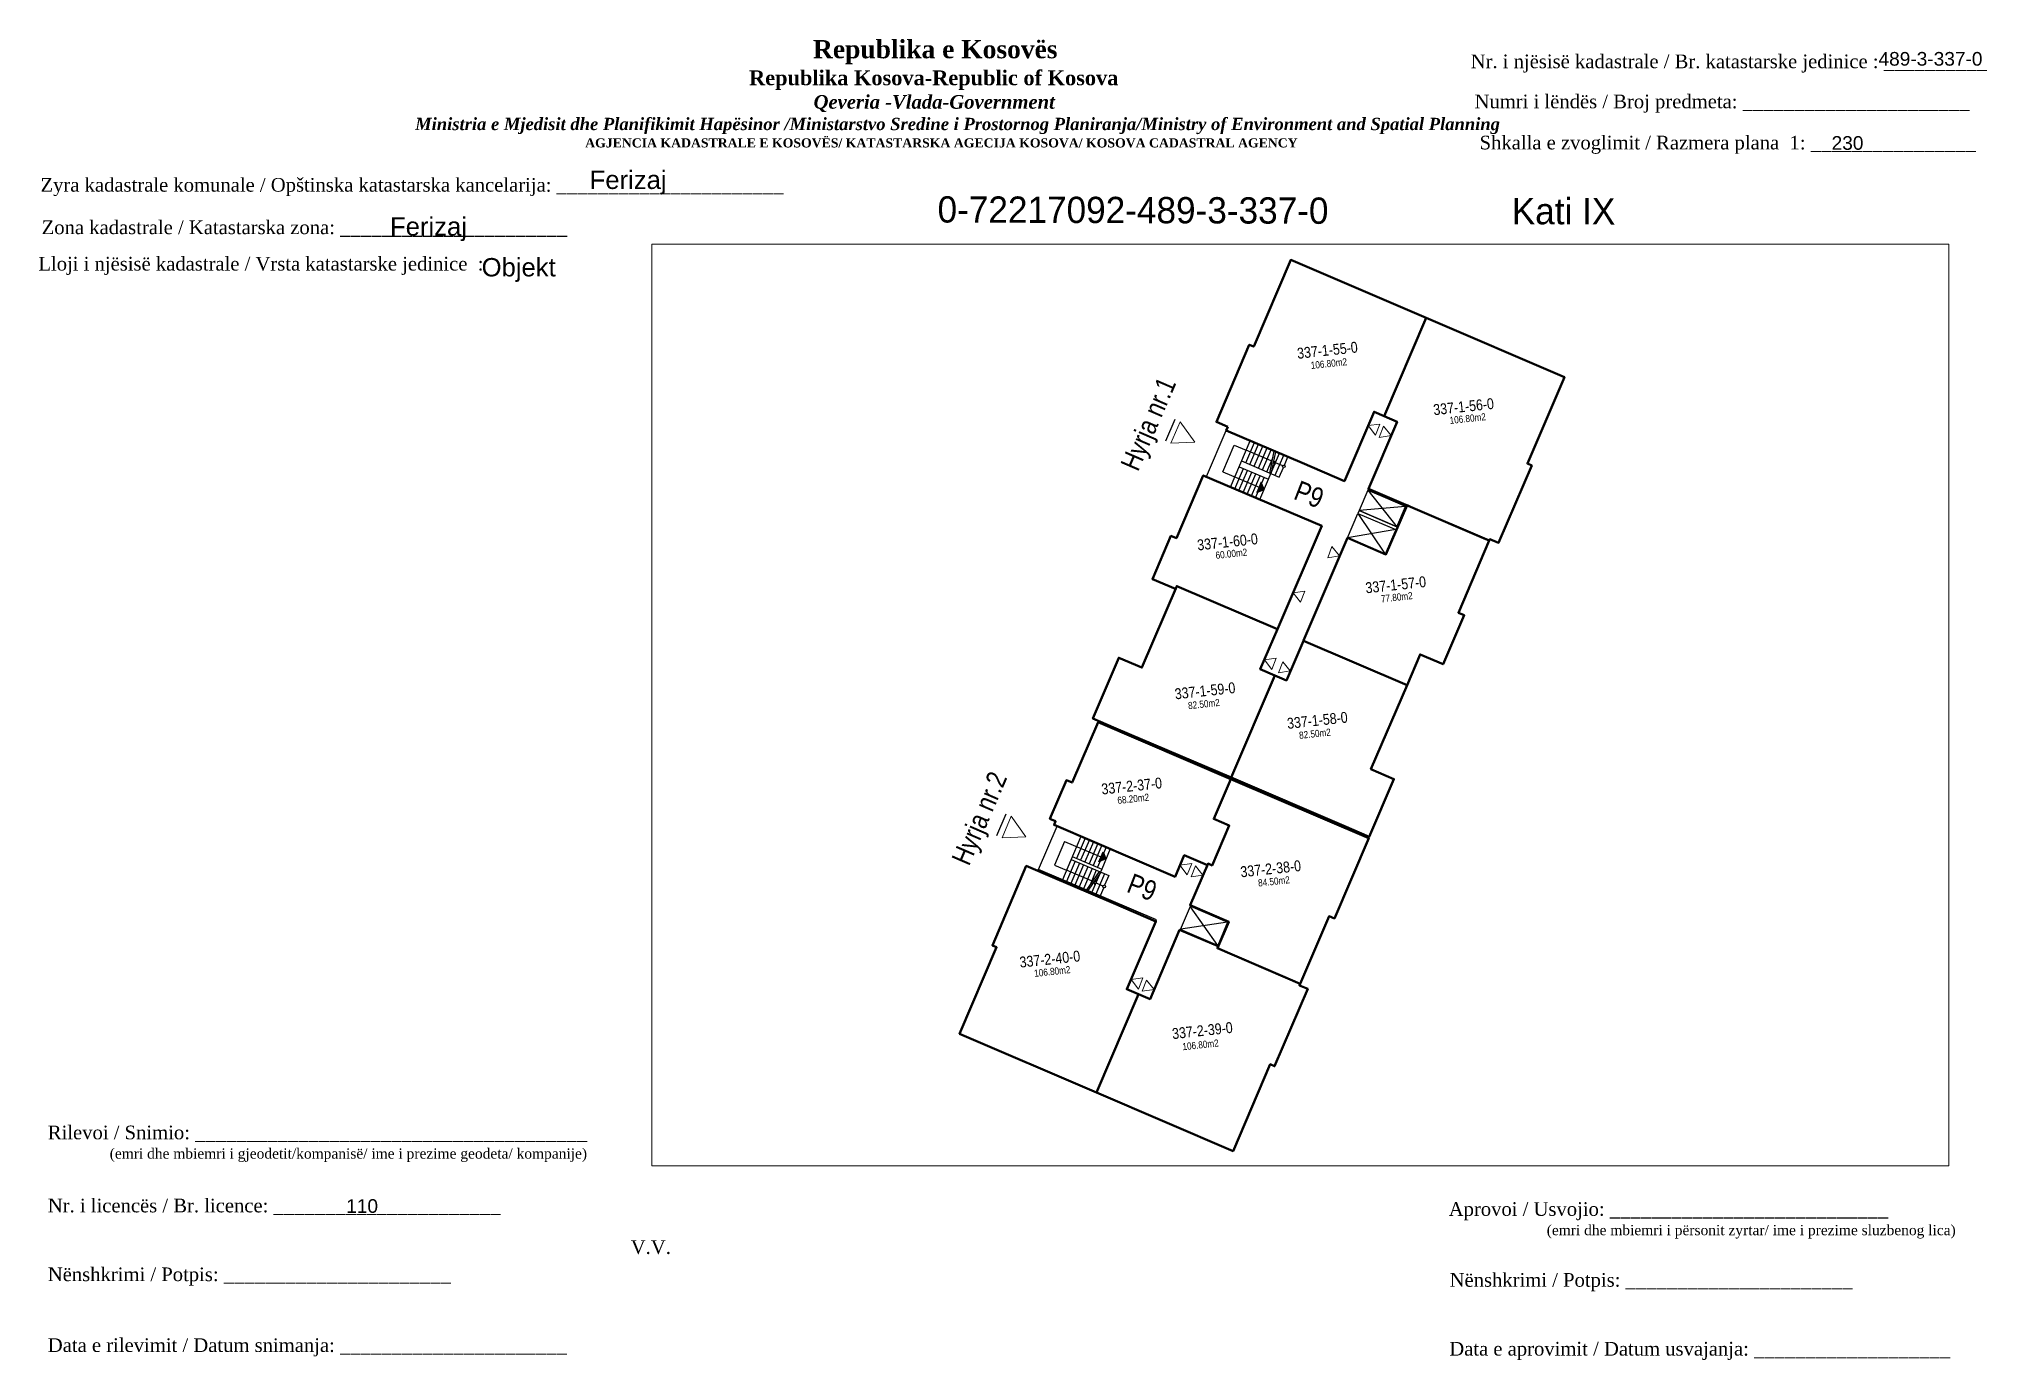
# Paper-space layout 'Kati 9' of a CAD drawing. Header units: feet, sheet in millimetres. Extents: x 2 to 288, y 2 to 196.
# The model-space entities are those that its viewports show. They can reach past a viewport. Long polylines and large blocks are cut down to what shows.
import ezdxf
from ezdxf.enums import TextEntityAlignment as Align

# ---------------------------------------------------------------- set-up
doc = ezdxf.new("R2010")
doc.units = ezdxf.units.FT
doc.header["$MEASUREMENT"] = 0
doc.layers.add('07 Kati 5', color=7, linetype='Continuous', lineweight=50)
doc.layers.add('Dyert', color=133, linetype='Continuous', lineweight=5)
doc.styles.add('Dimensionet CM', font='swissc.ttf', dxfattribs={"height": 15})

msp = doc.modelspace()

# ---------------------------------------------------------------- hatches: boundary and pattern name
at = {"layer": '07 Kati 5', "transparency": 33554687}
h = msp.add_hatch(color=0, dxfattribs=at)
h.dxf.hatch_style = 1
h.paths.add_polyline_path([(7512947.63, 4692984.96), (7512947.45, 4692985.42), (7512947.17, 4692984.77)])
h = msp.add_hatch(color=0, dxfattribs=at)
h.dxf.hatch_style = 1
h.paths.add_polyline_path([(7512937.56, 4692961.43), (7512937.1, 4692961.24), (7512937.38, 4692961.89)])

# ---------------------------------------------------------------- linework, layer by layer
for p, q in [((7512941.94, 4692989.4), (7512941.36, 4692988.02)), ((7512931.19, 4692964.28), (7512930.6, 4692962.9))]:
    msp.add_line(p, q)
at = {"color": 0, "ltscale": 10}
for p, q in [((7512945.49, 4692985.11), (7512946.75, 4692988.06)), ((7512945, 4692986.08), (7512945.73, 4692987.78)), ((7512945.73, 4692987.78), (7512946.49, 4692987.46)), ((7512946.04, 4692986.4), (7512947.91, 4692985.6)), ((7512946.2, 4692986.77), (7512948.6, 4692985.74)), ((7512934.93, 4692962.55), (7512934.28, 4692961.04)), ((7512935.97, 4692962.87), (7512934.79, 4692960.11)), ((7512934.28, 4692961.04), (7512935.05, 4692960.71)), ((7512935.34, 4692961.4), (7512937.74, 4692960.37)), ((7512935.42, 4692961.58), (7512937.29, 4692960.78))]:
    msp.add_line(p, q, dxfattribs=at)
at = {"color": 0, "lineweight": 40}
for points in [[(7512945.32, 4692988.94), (7512945.14, 4692989.02), (7512945.14, 4692989.02), (7512944.59, 4692989.25), (7512946.69, 4692994.17), (7512946.97, 4692994.05), (7512949.33, 4692999.57), (7512957.95, 4692995.88), (7512955.27, 4692989.63), (7512954.63, 4692989.9), (7512952.74, 4692985.49), (7512950.05, 4692986.64), (7512950.05, 4692986.64), (7512945.22, 4692988.71)], [(7512961.74, 4692981.8), (7512961.97, 4692981.71), (7512962.01, 4692981.8), (7512962.56, 4692981.56), (7512964.67, 4692986.48), (7512964.39, 4692986.6), (7512966.75, 4692992.11), (7512957.95, 4692995.88), (7512955.27, 4692989.63), (7512956.1, 4692989.27), (7512954.27, 4692985), (7512956.96, 4692983.85), (7512956.96, 4692983.85), (7512961.74, 4692981.8)], [(7512948.48, 4692976.06), (7512951.3, 4692982.63), (7512943.76, 4692985.85), (7512942.05, 4692981.86), (7512941.7, 4692982), (7512940.52, 4692979.25), (7512941.99, 4692978.62), (7512942.07, 4692978.8)], [(7512956.73, 4692983.95), (7512955.39, 4692980.82), (7512952.93, 4692981.87), (7512950.13, 4692975.33), (7512950.13, 4692975.32), (7512956.73, 4692972.5), (7512957.56, 4692974.45), (7512959.03, 4692973.83), (7512960.37, 4692976.95), (7512960, 4692977.11), (7512961.97, 4692981.71), (7512956.96, 4692983.85), (7512956.96, 4692983.85)], [(7512948.48, 4692976.06), (7512947.39, 4692973.51), (7512948.31, 4692973.12), (7512945.53, 4692966.61), (7512938.2, 4692969.74), (7512938.2, 4692969.74), (7512936.73, 4692970.37), (7512938.38, 4692974.24), (7512939.85, 4692973.61), (7512942.07, 4692978.8)], [(7512950.13, 4692975.32), (7512949.05, 4692972.8), (7512948.31, 4692973.12), (7512945.53, 4692966.61), (7512952.86, 4692963.47), (7512952.86, 4692963.47), (7512954.33, 4692962.84), (7512955.9, 4692966.52), (7512954.43, 4692967.15), (7512956.73, 4692972.5)], [(7512937.06, 4692970.13), (7512935.41, 4692966.29), (7512935.04, 4692966.44), (7512933.99, 4692963.99), (7512934.36, 4692963.83), (7512934.26, 4692963.6), (7512941.96, 4692960.3), (7512942.55, 4692961.67), (7512942.55, 4692961.67), (7512944.02, 4692961.04), (7512944.06, 4692961.14), (7512944.32, 4692961.02), (7512945.41, 4692963.56), (7512944.43, 4692963.98), (7512945.51, 4692966.51)], [(7512944.06, 4692961.14), (7512942.92, 4692958.48), (7512945.38, 4692957.43), (7512944.66, 4692955.75), (7512949.93, 4692953.49), (7512951.77, 4692957.79), (7512952.11, 4692957.65), (7512954.29, 4692962.75), (7512945.51, 4692966.51), (7512944.43, 4692963.98), (7512945.41, 4692963.56), (7512944.32, 4692961.02)], [(7512934.15, 4692960.28), (7512934.15, 4692960.28), (7512934.15, 4692960.28), (7512932.49, 4692960.99), (7512930.33, 4692955.93), (7512930.6, 4692955.81), (7512928.24, 4692950.3), (7512936.95, 4692946.57), (7512939.63, 4692952.82), (7512938.89, 4692953.14), (7512940.74, 4692957.46), (7512938.05, 4692958.61), (7512938.05, 4692958.61), (7512934.15, 4692960.28)], [(7512948.8, 4692953.98), (7512949.93, 4692953.49), (7512949.88, 4692953.38), (7512950.41, 4692953.16), (7512948.3, 4692948.24), (7512948.02, 4692948.36), (7512945.66, 4692942.84), (7512936.95, 4692946.57), (7512939.63, 4692952.82), (7512940.37, 4692952.51), (7512942.25, 4692956.92), (7512944.71, 4692955.87), (7512944.66, 4692955.75), (7512948.8, 4692953.98)]]:
    msp.add_lwpolyline(points, close=True, dxfattribs=at)
at = {"color": 0}
for points in [[(7512945.22, 4692988.71), (7512952.74, 4692985.49), (7512954.63, 4692989.9), (7512956.1, 4692989.27), (7512954.23, 4692984.91), (7512956.69, 4692983.86), (7512956.14, 4692982.56), (7512953.68, 4692983.62), (7512953.6, 4692983.43), (7512956.06, 4692982.38), (7512955.39, 4692980.82), (7512952.93, 4692981.87), (7512949.05, 4692972.8), (7512947.39, 4692973.51), (7512951.3, 4692982.63), (7512943.97, 4692985.77)], [(7512953.68, 4692983.62), (7512956.09, 4692982.58), (7512956.64, 4692983.88), (7512954.23, 4692984.91)], [(7512953.6, 4692983.43), (7512956.01, 4692982.4), (7512955.34, 4692980.84), (7512952.93, 4692981.87)], [(7512934.45, 4692963.52), (7512941.96, 4692960.31), (7512942.55, 4692961.67), (7512944.02, 4692961.04), (7512942.92, 4692958.48), (7512945.38, 4692957.43), (7512944.71, 4692955.87), (7512942.25, 4692956.92), (7512940.37, 4692952.51), (7512938.89, 4692953.14), (7512940.78, 4692957.55), (7512933.27, 4692960.77)], [(7512942.94, 4692958.42), (7512945.31, 4692957.41), (7512944.68, 4692955.93), (7512942.31, 4692956.95)]]:
    msp.add_lwpolyline(points, close=True, dxfattribs=at)
for points in [[(7512946.47, 4692986.65), (7512947.02, 4692987.94)], [(7512948.09, 4692986.77), (7512946.49, 4692987.46)], [(7512946.73, 4692986.54), (7512947.28, 4692987.83)], [(7512947, 4692986.43), (7512947.55, 4692987.71)], [(7512947.27, 4692986.31), (7512947.82, 4692987.6)], [(7512947.53, 4692986.2), (7512948.08, 4692987.48)], [(7512947.8, 4692986.08), (7512948.2, 4692987.01)], [(7512947.99, 4692986), (7512948.28, 4692987.4)], [(7512948.07, 4692985.97), (7512948.62, 4692987.26)], [(7512948.08, 4692985.96), (7512948.37, 4692987.36)], [(7512948.33, 4692985.86), (7512948.88, 4692987.14)], [(7512948.93, 4692986.5), (7512949.15, 4692987.03)], [(7512945.76, 4692985), (7512946.31, 4692986.29)], [(7512946.02, 4692984.88), (7512946.58, 4692986.17)], [(7512946.29, 4692984.77), (7512946.84, 4692986.06)], [(7512946.56, 4692984.66), (7512947.11, 4692985.94)], [(7512946.82, 4692984.54), (7512947.38, 4692985.83)], [(7512947.09, 4692984.43), (7512947.64, 4692985.72)], [(7512947.36, 4692984.31), (7512947.91, 4692985.6)], [(7512948.24, 4692986.71), (7512948.41, 4692986.78)], [(7512948.24, 4692986.71), (7512948.31, 4692986.54)], [(7512948.82, 4692986.46), (7512948.36, 4692986.66)], [(7512948.6, 4692985.74), (7512948.86, 4692986.36)], [(7512947.63, 4692984.96), (7512947.45, 4692985.42), (7512947.17, 4692984.77), (7512947.63, 4692984.96)], [(7512954.23, 4692984.91), (7512956.09, 4692982.58)], [(7512953.6, 4692983.43), (7512955.34, 4692980.84)], [(7512956.64, 4692983.88), (7512953.68, 4692983.62)], [(7512956.01, 4692982.4), (7512952.93, 4692981.87)], [(7512936.24, 4692962.76), (7512935.69, 4692961.47)], [(7512936.51, 4692962.64), (7512935.95, 4692961.36)], [(7512936.77, 4692962.53), (7512936.22, 4692961.24)], [(7512937.04, 4692962.41), (7512936.49, 4692961.13)], [(7512937.31, 4692962.3), (7512936.75, 4692961.01)], [(7512937.57, 4692962.19), (7512937.02, 4692960.9)], [(7512937.84, 4692962.07), (7512937.29, 4692960.78)], [(7512935.3, 4692961.31), (7512934.79, 4692960.11)], [(7512935.61, 4692961.29), (7512935.06, 4692960)], [(7512935.88, 4692961.17), (7512935.33, 4692959.88)], [(7512936.14, 4692961.06), (7512935.59, 4692959.77)], [(7512936.41, 4692960.94), (7512935.86, 4692959.66)], [(7512936.68, 4692960.83), (7512936.13, 4692959.54)], [(7512937.56, 4692961.43), (7512937.1, 4692961.24), (7512937.38, 4692961.89), (7512937.56, 4692961.43)], [(7512936.65, 4692960.03), (7512935.05, 4692960.71)], [(7512937.13, 4692960.63), (7512936.32, 4692959.46)], [(7512937.23, 4692960.59), (7512936.41, 4692959.42)], [(7512936.94, 4692960.72), (7512936.55, 4692959.79)], [(7512937.21, 4692960.6), (7512936.66, 4692959.31)], [(7512936.79, 4692959.96), (7512936.97, 4692960.03)], [(7512936.79, 4692959.96), (7512936.86, 4692959.79)], [(7512937.37, 4692959.71), (7512936.91, 4692959.91)], [(7512937.48, 4692960.49), (7512936.92, 4692959.2)], [(7512937.42, 4692959.61), (7512937.19, 4692959.09)], [(7512937.74, 4692960.37), (7512937.48, 4692959.76)], [(7512944.68, 4692955.93), (7512942.95, 4692958.39)], [(7512945.31, 4692957.41), (7512942.34, 4692956.96)]]:
    msp.add_lwpolyline(points, dxfattribs=at)
at = {"color": 0, "ltscale": 10}
for points in [[(7512945, 4692986.08), (7512947.31, 4692985.1)], [(7512947.91, 4692985.6), (7512948.07, 4692985.97)], [(7512934.93, 4692962.55), (7512937.24, 4692961.57)], [(7512937.29, 4692960.78), (7512937.21, 4692960.6)]]:
    msp.add_lwpolyline(points, dxfattribs=at)
at = {"color": 0}
for centre in [(7512948.89, 4692986.43), (7512937.45, 4692959.68)]:
    msp.add_circle(centre, 0.08, dxfattribs=at)
at = {"layer": 'Dyert', "color": 0}
for p, q in [((7512941.7, 4692987.9), (7512942.29, 4692989.27)), ((7512942.29, 4692989.27), (7512943.23, 4692987.96)), ((7512943.23, 4692987.96), (7512941.7, 4692987.9)), ((7512930.95, 4692962.78), (7512931.53, 4692964.16)), ((7512931.53, 4692964.16), (7512932.47, 4692962.85)), ((7512932.47, 4692962.85), (7512930.95, 4692962.78))]:
    msp.add_line(p, q, dxfattribs=at)
for points in [[(7512955, 4692989.12), (7512954.72, 4692988.41), (7512954.25, 4692989.02)], [(7512955.23, 4692988.99), (7512955.72, 4692988.39), (7512954.96, 4692988.27)], [(7512951.95, 4692981.32), (7512952.44, 4692980.73), (7512951.68, 4692980.61)], [(7512950.23, 4692978.49), (7512949.95, 4692977.77), (7512949.48, 4692978.38)], [(7512948.4, 4692974.21), (7512948.12, 4692973.49), (7512947.65, 4692974.1)], [(7512948.82, 4692973.99), (7512949.3, 4692973.4), (7512948.54, 4692973.28)], [(7512943.03, 4692961.14), (7512942.74, 4692960.43), (7512942.27, 4692961.04)], [(7512943.26, 4692961), (7512943.74, 4692960.41), (7512942.98, 4692960.29)], [(7512939.91, 4692953.86), (7512939.63, 4692953.14), (7512939.16, 4692953.75)], [(7512940.14, 4692953.72), (7512940.63, 4692953.12), (7512939.87, 4692953.01)]]:
    msp.add_lwpolyline(points, close=True, dxfattribs=at)

# ---------------------------------------------------------------- texts
at = {"layer": 'Dyert', "color": 0, "lineweight": 20, "style": 'Dimensionet CM'}
for s, p in [('337-1-55-0', (7512951.66, 4692993.82)), ('337-1-56-0', (7512960.33, 4692990.23)), ('337-1-60-0', (7512945.3, 4692981.62)), ('337-1-57-0', (7512956.01, 4692978.89)), ('337-1-59-0', (7512943.87, 4692972.14)), ('337-1-58-0', (7512951.02, 4692970.26)), ('337-2-37-0', (7512939.2, 4692966.08)), ('337-2-38-0', (7512948.05, 4692960.81)), ('337-2-40-0', (7512933.99, 4692955.06)), ('337-2-39-0', (7512943.7, 4692950.51))]:
    msp.add_text(s, height=0.691, rotation=6.1416, dxfattribs=at).set_placement(p, align=Align.MIDDLE_CENTER)
at = {"layer": 'Dyert', "color": 0, "style": 'Dimensionet CM'}
for s, p in [('Hyrja nr.1', (7512939.6, 4692986.04)), ('Hyrja nr.2', (7512928.84, 4692960.93))]:
    msp.add_text(s, height=1.249, rotation=66.623, dxfattribs=at).set_placement(p)
at = {"layer": 'Dyert', "color": 0, "lineweight": 20, "attachment_point": 3, "style": 'Dimensionet CM'}
for s, insert, char_height, width, rotation in [('106.80m2', (7512952.88, 4692993.32), 0.454, 1.7296, 6.1416), ('106.80m2', (7512961.72, 4692989.82), 0.454, 1.7296, 6.1416), ('P9', (7512951.56, 4692984.91), 1.272, 20.46, 338.7049), ('60.00m2', (7512946.53, 4692981.2), 0.454, 1.7296, 6.1416), ('77.80m2', (7512957.06, 4692978.43), 0.454, 1.7296, 6.1416), ('82.50m2', (7512944.78, 4692971.63), 0.454, 1.7296, 6.1416), ('82.50m2', (7512951.85, 4692969.74), 0.454, 1.7296, 6.1416), ('68.20m2', (7512940.28, 4692965.6), 0.454, 1.7296, 6.1416), ('P9', (7512940.93, 4692959.9), 1.272, 20.46, 338.7049), ('84.50m2', (7512949.24, 4692960.34), 0.454, 1.7296, 6.1416), ('106.80m2', (7512935.27, 4692954.62), 0.454, 1.7296, 6.1416), ('106.80m2', (7512944.71, 4692949.95), 0.454, 1.7296, 6.1416)]:
    msp.add_mtext(s, dxfattribs=dict(at, insert=insert, char_height=char_height, width=width, rotation=rotation))

psp = doc.layouts.new('Kati 9')

# ---------------------------------------------------------------- texts
at = {"attachment_point": 1}
for s, insert, char_height, width in [('\\pi77.297;{\\fBook Antiqua|b1|i0|c0|p18;\\H1.333x;Republika e Kosovës\\fTimes New Roman|b1|i0|c0|p18;\\P\\pi67.927;\\fBook Antiqua|b1|i0|c0|p18;\\H0.8125x;Republika Kosova-Republic of Kosova\\fTimes New Roman|b1|i0|c0|p18;\\P\\pi77.378;\\fBook Antiqua|b1|i1|c0|p18;\\H0.9233x;Qeveria -Vlada-Government \\P\\pi13.032,l6,t23.033;\\fTimes New Roman|b1|i1|c0|p18;\\H0.9x;Ministria e Mjedisit dhe Planifikimit Hapësinor /Ministarstvo Sredine i Prostornog Planiranja/Ministry of Environment and Spatial Planning\\P\\pi43.931,l0,tz;\\fBook Antiqua|b1|i0|c0|p18;\\H0.7406x;AGJENCIA KADASTRALE E KOSOVËS/ KATASTARSKA AGECIJA KOSOVA/ KOSOVA CADASTRAL AGENCY}', (38.54, 195.74), 2, 191.8237), ('{\\fArial|b0|i0|c0|p34;489-3-337-0}', (271.86, 193.99), 2, 29.4868), ('{\\fTimes New Roman|b0|i0|c0|p18;Nr. i njësisë kadastrale / Br. katastarske jedinice : __________}', (212.14, 193.62), 2, 98.5379), ('{\\fTimes New Roman|b0|i0|c0|p18; Numri i lëndës / Broj predmeta: ______________________}', (211.95, 187.75), 2, 83.344), ('{\\fTimes New Roman|b0|i0|c0|p18; Shkalla e zvoglimit / Razmera plana  1: ________________}', (212.69, 181.73), 2, 98.5379), ('{\\fArial|b0|i0|c0|p34;230}', (264.99, 181.67), 2, 29.4868), ('{\\fTimes New Roman|b0|i0|c0|p18; Zyra kadastrale komunale / Opštinska katastarska kancelarija: ______________________}', (1.96, 175.54), 2, 114.6874), ('{\\fArial|b0|i0|c0|p34;Ferizaj}', (83.13, 176.62), 2.6863, 39.6044), ('{\\fTimes New Roman|b0|i0|c0|p18; Zona kadastrale / Katastarska zona: ______________________}', (2.13, 169.32), 2, 83.344), ('{\\fArial|b0|i0|c0|p34;Ferizaj}', (53.9, 169.79), 2.6863, 39.6044), ('{\\fTimes New Roman|b0|i0|c0|p18; Lloji i njësisë kadastrale / Vrsta katastarske jedinice  : }', (1.65, 163.99), 2, 83.344), ('{\\fArial|b0|i0|c0|p34;Objekt}', (67.31, 163.82), 2.6863, 39.6044), ('{\\fTimes New Roman|b0|i0|c0|p18; Rilevoi / Snimio: ______________________________________\\P             \\H0.75x;(emri dhe mbiemri i gjeodetit/kompanisë/ ime i prezime geodeta/ kompanije)}', (3.03, 36.79), 2, 87.3883), ('{\\fTimes New Roman|b0|i0|c0|p18; Nr. i licencës / Br. licence: ______________________\\P                                }', (3.03, 26.09), 2, 83.344), ('{\\fArial|b0|i0|c0|p34;110}', (47.47, 26.02), 2.0032, 371.0481), ('{\\fTimes New Roman|b0|i0|c0|p18; Aprovoi / Usvojio: ___________________________\\P                    \\H0.75x;(emri dhe mbiemri i përsonit zyrtar/ ime i prezime sluzbenog lica)}', (208.17, 25.58), 2, 83.344), ('{\\fTimes New Roman|b0|i0|c0|p18;V.V.                                 }', (89.15, 20), 2, 9.4297), ('{\\fTimes New Roman|b0|i0|c0|p18; Nënshkrimi / Potpis: ______________________\\P                                 }', (3.03, 16.02), 2, 83.344), ('{\\fTimes New Roman|b0|i0|c0|p18; Nënshkrimi / Potpis: ______________________\\P                                 }', (208.3, 15.2), 2, 83.344), ('{\\fTimes New Roman|b0|i0|c0|p18; Data e rilevimit / Datum snimanja: ______________________\\P                                 }', (3.03, 5.65), 2, 83.344), ('{\\fTimes New Roman|b0|i0|c0|p18; Data e aprovimit / Datum usvajanja: ___________________\\P                                 }', (208.25, 5.12), 2, 83.344)]:
    psp.add_mtext(s, dxfattribs=dict(at, insert=insert, char_height=char_height, width=width))
at = {"width": 114.1591, "attachment_point": 1, "rotation": 359.8086}
for s, insert, char_height in [('0-72217092-489-3-337-0', (134.08, 172.87), 3.8498), ('Kati IX', (218.16, 172.63), 3.85)]:
    psp.add_mtext(s, dxfattribs=dict(at, insert=insert, char_height=char_height))

# ---------------------------------------------------------------- viewports
at = {"layer": '0', "view_target_point": (7512593.51, 4692971.5)}
psp.add_viewport(center=(187.2, 98.37), size=(189.94, 134.9314), view_center_point=(356.43, -0.27), view_height=58.6658, dxfattribs=at)

doc.saveas('drawing.dxf')
